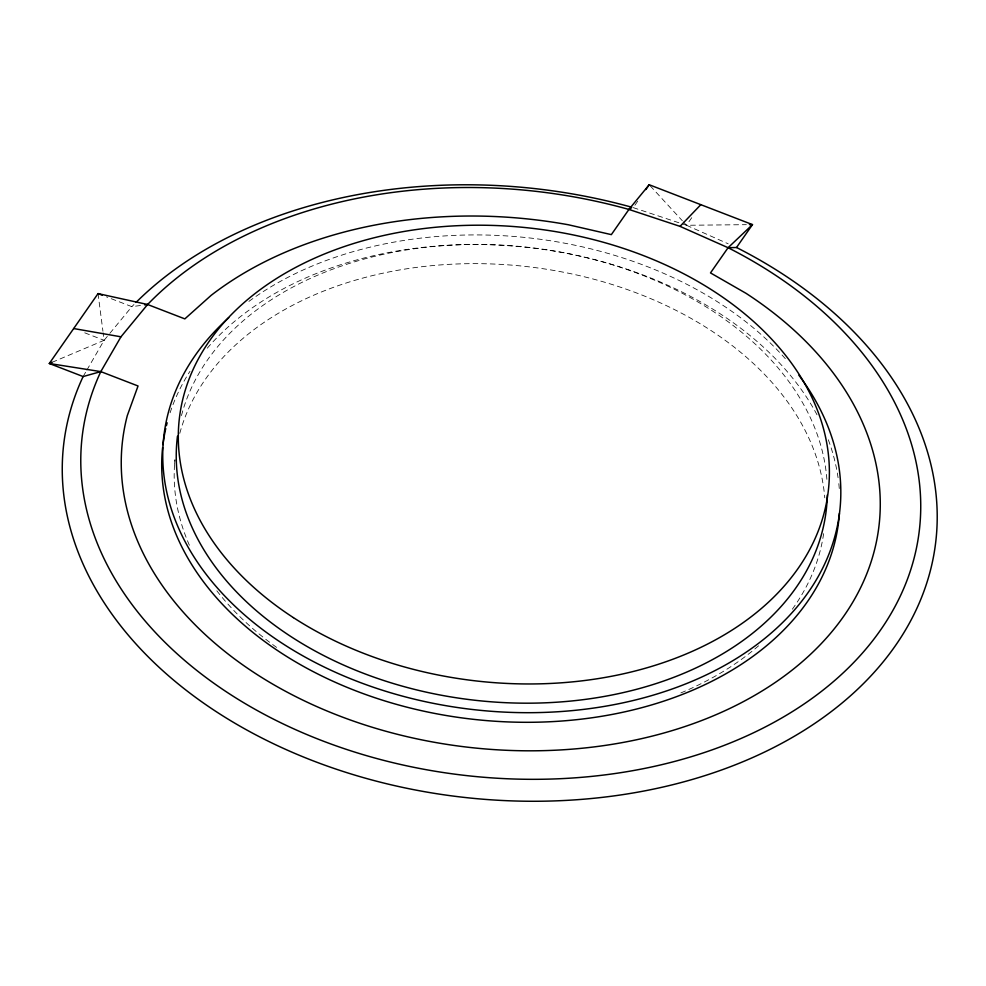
<?xml version="1.0" encoding="UTF-8"?>
<svg xmlns="http://www.w3.org/2000/svg" width="986" height="986" viewBox="0 0 986 986"><rect width="100%" height="100%" fill="white"/><g stroke="black" fill="none" stroke-linecap="round" stroke-linejoin="round"><path stroke-width="0.74" stroke-dasharray="4.93 3.7" d="M174.559 464.27L175.027 459.833M83.12 376.553L86.115 371.377M86.867 370.083L104.109 340.306L108.891 334.5M634.922 205.224L639.113 199.197M633.234 207.627L686.478 225.276L693.232 215.577M109.853 333.342L131.865 306.658A438.758 306.436 6.1 0 1 133.948 304.526M52.11 362.306L104.109 340.306L103.136 332.775M140.456 305.487L131.865 306.658L106.5 296.872M683.372 221.899L686.478 225.276L746.34 224.672M84.747 332.824L104.109 340.306M686.478 225.276L728.173 243.788M650.23 185.861L682.337 220.765M98.045 293.606L102.938 331.259M823.63 533.636A326.502 228.037 6.1 0 1 790.747 611.369M758.579 645.805A326.502 228.037 6.1 0 1 678.417 693.91M276.598 647.395A326.502 228.037 6.1 0 1 216.415 590.257M189.398 545.246A326.502 228.037 6.1 0 1 174.929 459.821M179.772 433.372A326.502 228.037 6.1 0 1 520.768 265.949A326.502 228.037 6.1 0 1 824.764 497.819M170.097 412.777A340.022 237.478 6.1 0 1 189.99 371.278M207.257 348.194A340.022 237.478 6.1 0 1 527.387 247.424A340.022 237.478 6.1 0 1 817.209 415.155M828.314 439.768A340.022 237.478 6.1 0 1 838.063 477.705M838.815 483.645A340.022 237.478 6.1 0 1 839.345 489.598M181.449 415.599A326.502 228.037 6.1 0 1 523.886 246.845A326.502 228.037 6.1 0 1 827.032 481.599M248.903 301.396A340.022 237.478 6.1 0 1 786.582 360.087"/><path stroke-width="1.48" d="M628.92 209.439L680.032 226.373L728.075 247.708L736.517 247.498L752.478 224.611L649.195 184.739L628.92 209.439L611.345 234.631L568.404 224.771A380.621 265.826 6.1 0 0 211.177 295.332L184.838 318.885L147.604 304.501L98.045 293.606L49.3 363.501L83.12 376.553L100.806 371.611L120.958 336.805L147.604 304.501A421.207 294.173 6.1 0 1 628.92 209.439L631.077 208.527M645.842 189.559L649.195 184.739M749.409 224.635L752.478 224.611L728.075 247.708L710.499 272.912L746.057 293.347A380.621 265.826 6.1 0 1 628.883 741.336A380.621 265.826 6.1 0 1 127.317 415.562L138.04 385.982L100.806 371.611L49.3 363.501L52.11 362.306M680.032 226.373L700.836 204.669M144.745 304.896L147.604 304.501M73.679 328.548L120.958 336.805M98.045 293.606L102.273 295.233M736.517 247.498A438.758 306.436 6.1 0 1 886.833 657.28A438.758 306.436 6.1 0 1 330.421 767.182A438.758 306.436 6.1 0 1 83.12 376.553M136.043 302.406A438.758 306.436 6.1 0 1 631.767 207.22M728.075 247.708A421.207 294.173 6.1 0 1 872.376 641.097A421.207 294.173 6.1 0 1 338.223 746.599A421.207 294.173 6.1 0 1 100.806 371.611M839.406 513.349A340.022 237.478 6.1 0 1 480.17 720.027A340.022 237.478 6.1 0 1 162.616 447.582M162.961 444.637A340.022 237.478 6.1 0 1 165.747 428.565M166.412 425.681A340.022 237.478 6.1 0 1 167.139 422.797M798.907 375.272A340.022 237.478 6.1 0 1 706.186 674.954A340.022 237.478 6.1 0 1 263.558 630.3A340.022 237.478 6.1 0 1 228.727 317.763M827.291 495.095A326.502 228.037 6.1 0 1 484.989 701.28A326.502 228.037 6.1 0 1 177.48 436.157M293.409 617.63A326.502 228.037 6.1 0 0 824.173 512.794A326.502 228.037 6.1 0 0 393.932 233.337A326.502 228.037 6.1 0 0 293.409 617.63"/></g></svg>
